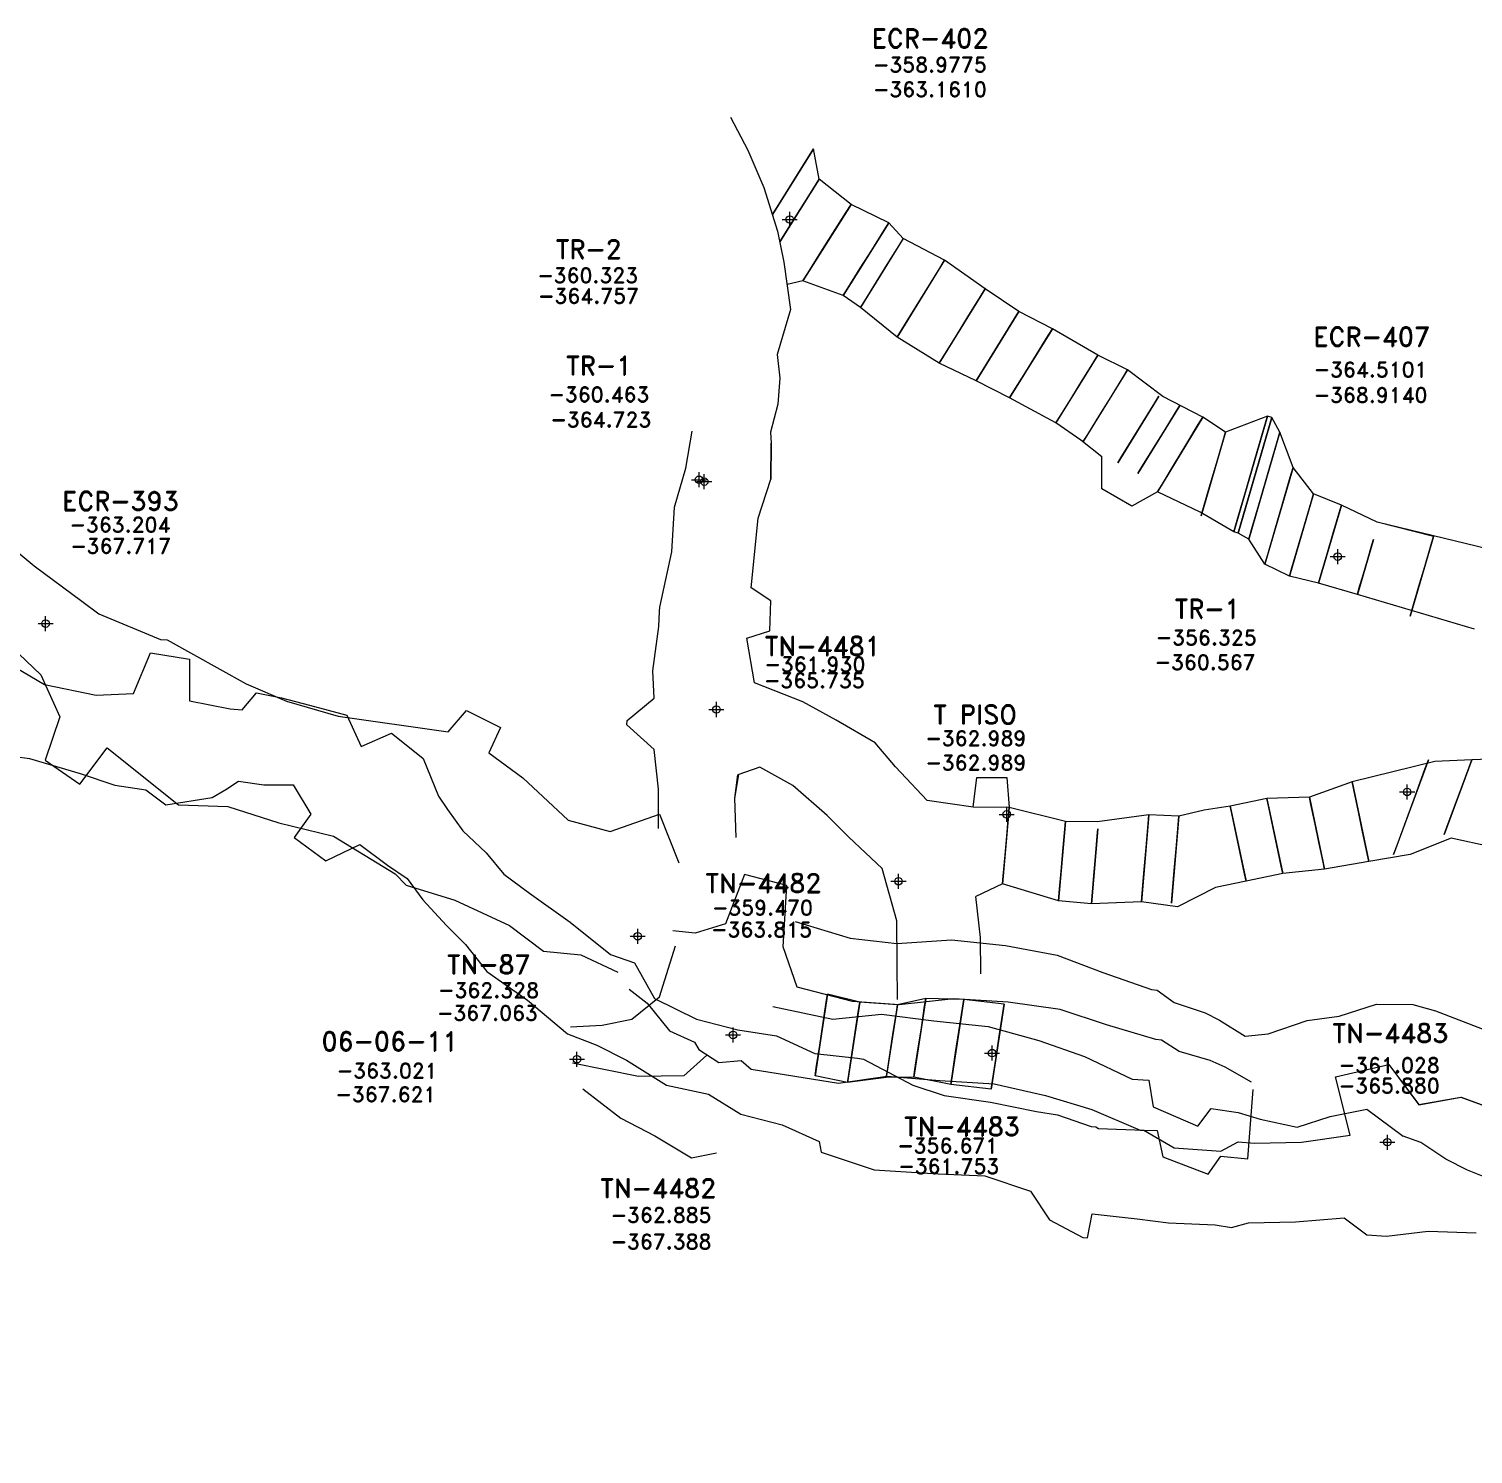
# Model space of a CAD drawing. Extents: x 0 to 99091, y -1812 to 13278.
# Drawn here: x 10083.8 to 10179.7, y 10039.2 to 10133.9 of the extents above; entities that cross this region are included whole.
import ezdxf
from ezdxf.enums import TextEntityAlignment as Align

# ---------------------------------------------------------------- set-up
doc = ezdxf.new("R2010")
doc.units = 0
doc.header["$MEASUREMENT"] = 0
doc.header["$PDMODE"] = 34
doc.header["$PDSIZE"] = 0.5
for name, color, linetype in [('ACC-4482-82-FIC', 5, 'Continuous'), ('ACC-4482-82-SCR', 5, 'Continuous'), ('ACC-4482-82-SEC', 5, 'Continuous'), ('F-440-8185-W-FI2', 130, 'Continuous'), ('F-440-8185-W-SCR', 1, 'Continuous'), ('F-460-8340-EW-SCR', 5, 'Continuous'), ('POLIGONAL', 7, 'Continuous'), ('R-380-8541-SE-FIC', 210, 'Continuous'), ('R-380-8541-SE-SCR', 1, 'Continuous'), ('R-380-8541-SE-SEC', 1, 'Continuous')]:
    doc.layers.add(name, color=color, linetype=linetype)
doc.styles.add('ROMAND', font='ROMAND.SHX')
doc.styles.add('ROMANS', font='ROMANS.SHX', dxfattribs={"width": 2.5})

# ---------------------------------------------------------------- blocks, each defined once
blk = doc.blocks.new('F2')
at = {"lineweight": 0}
blk.add_point((0, 0), dxfattribs=at)
at = {"lineweight": 0, "style": 'ROMAND'}
for tag, height, p in [('NOMBRE', 1.25, (0.201, 6.617)), ('CIELO', 1, (0.136, 4.616)), ('PISO', 1, (0.136, 3.247))]:
    blk.add_attdef(tag, text='', height=height, dxfattribs=at).set_placement(p, align=Align.CENTER)
at = {"lineweight": 0, "style": 'ROMANS', "flags": 1}
for tag, p in [('MINA', (-0.074, -3.255)), ('LOCALIZACION', (-0.074, -4.928)), ('ESTRUCTURA', (-0.074, -6.618)), ('NIVEL', (-0.074, -8.29)), ('OBRA', (-0.074, -10.121)), ('FECHA', (-0.074, -11.793)), ('ATRAS', (-0.074, -13.483)), ('TOPOGRAFO', (2.675, -15.297))]:
    blk.add_attdef(tag, text='', height=1.25, dxfattribs=at).set_placement(p, align=Align.CENTER)

msp = doc.modelspace()

# ---------------------------------------------------------------- linework, layer by layer
at = {"layer": 'ACC-4482-82-SCR', "color": 6, "linetype": 'Continuous', "lineweight": 0, "flags": 128}
for points, elevation in [([(10146.526, 10082.203), (10146.768, 10084.188), (10148.768, 10084.188), (10148.93, 10082.195)], -366.249), ([(10146.526, 10082.203), (10146.767, 10084.188), (10148.768, 10084.188), (10148.93, 10082.195)], -361.949)]:
    msp.add_lwpolyline(points, dxfattribs=dict(at, elevation=elevation))
at = {"layer": 'ACC-4482-82-SCR', "color": 6, "linetype": 'Continuous', "lineweight": 0}
for points in [[(10177.197, 10085.252, -355.466), (10177.197, 10085.252, -355.466), (10174.399, 10084.56, -356.399), (10171.698, 10083.888, -356.92), (10168.864, 10082.881, -357.265), (10166.04, 10082.796, -357.886), (10163.61, 10082.283, -358.473)], [(10177.197, 10085.252, -360.366), (10177.197, 10085.252, -360.366), (10174.399, 10084.56, -360.699), (10171.698, 10083.888, -361.12), (10168.864, 10082.881, -362.665), (10166.04, 10082.796, -361.986), (10163.61, 10082.283, -362.273)], [(10184.739, 10083.307, -359.666), (10183.602, 10083.379, -359.783), (10183.098, 10085.483, -359.923), (10179.648, 10085.367, -360.031), (10177.197, 10085.252, -360.366)], [(10184.739, 10083.307, -355.266), (10183.602, 10083.379, -355.183), (10183.098, 10085.483, -355.523), (10179.648, 10085.367, -355.431), (10177.197, 10085.252, -355.466)], [(10161.868, 10082.019, -360.932), (10160.199, 10081.622, -362.066), (10158.202, 10081.695, -362.095), (10154.767, 10081.238, -362.008), (10152.656, 10081.271, -361.75), (10148.93, 10082.195, -362.295), (10146.526, 10082.203, -361.949), (10143.48, 10082.649, -362.235)], [(10161.868, 10082.019, -365.032), (10160.199, 10081.622, -366.266), (10158.202, 10081.695, -366.495), (10154.767, 10081.238, -365.908), (10152.656, 10081.271, -366.25), (10148.93, 10082.195, -366.195), (10146.526, 10082.203, -366.249), (10143.48, 10082.649, -366.435)], [(10163.61, 10082.283, -358.473), (10161.868, 10082.019, -360.932)], [(10163.61, 10082.283, -362.273), (10161.868, 10082.019, -365.032)], [(10178.27, 10080.164, -355.466), (10178.27, 10080.164, -355.466), (10175.555, 10079.08, -356.399), (10172.813, 10078.604, -356.92), (10169.876, 10078.086, -357.265), (10167.093, 10077.806, -357.886), (10164.663, 10077.293, -358.473)], [(10178.27, 10080.164, -360.366), (10178.27, 10080.164, -360.366), (10175.555, 10079.08, -360.699), (10172.813, 10078.604, -361.12), (10169.876, 10078.086, -362.665), (10167.093, 10077.806, -361.986), (10164.663, 10077.293, -362.273)], [(10183.04, 10078.817, -359.666), (10183.04, 10078.817, -359.666), (10180.923, 10079.57, -359.923), (10178.27, 10080.164, -360.366), (10178.27, 10080.164, -360.366)], [(10183.04, 10078.817, -355.266), (10183.04, 10078.817, -355.266), (10180.923, 10079.57, -355.523), (10178.27, 10080.164, -355.466), (10178.27, 10080.164, -355.466)], [(10160.095, 10075.59, -361.379), (10157.702, 10075.916, -362.095), (10154.387, 10075.801, -362.008), (10152.199, 10075.991, -361.75), (10148.49, 10077.114, -362.295), (10146.705, 10076.283, -362.269)], [(10160.095, 10075.59, -365.179), (10157.702, 10075.916, -366.495), (10154.387, 10075.801, -365.908), (10152.199, 10075.991, -366.25), (10148.49, 10077.114, -366.195), (10146.705, 10076.283, -366.369)], [(10164.663, 10077.293, -358.473), (10162.63, 10076.875, -360.932), (10160.095, 10075.59, -361.379)], [(10164.663, 10077.293, -362.273), (10162.63, 10076.875, -365.032), (10160.095, 10075.59, -365.179)]]:
    msp.add_polyline3d(points, dxfattribs=at)
at = {"layer": 'ACC-4482-82-SEC', "linetype": 'Continuous', "lineweight": 0}
for points in [[(10176.77, 10085.36, -360.522), (10174.457, 10079.072, -360.522), (10174.457, 10079.072, -357.97), (10174.688, 10079.701, -356.677), (10175.324, 10081.43, -356.122), (10175.902, 10083.002, -356.122), (10176.539, 10084.731, -356.677), (10176.77, 10085.36, -357.97), (10176.77, 10085.36, -360.522)], [(10179.648, 10085.367, -360.031), (10177.818, 10080.393, -360.031), (10177.818, 10080.393, -357.363), (10178.001, 10080.89, -356.011), (10178.504, 10082.258, -355.431), (10178.961, 10083.501, -355.431), (10179.465, 10084.869, -356.011), (10179.648, 10085.367, -357.363), (10179.648, 10085.367, -360.031)], [(10171.698, 10083.888, -361.12), (10172.813, 10078.604, -361.12), (10172.813, 10078.604, -358.684), (10172.701, 10079.132, -357.449), (10172.395, 10080.585, -356.92), (10172.116, 10081.906, -356.92), (10171.809, 10083.359, -357.449), (10171.698, 10083.888, -358.684), (10171.698, 10083.888, -361.12)], [(10166.04, 10082.796, -361.986), (10167.093, 10077.806, -361.986), (10167.093, 10077.806, -359.608), (10166.987, 10078.305, -358.403), (10166.698, 10079.677, -357.886), (10166.435, 10080.925, -357.886), (10166.145, 10082.297, -358.403), (10166.04, 10082.796, -359.608), (10166.04, 10082.796, -361.986)], [(10168.864, 10082.881, -362.665), (10169.876, 10078.086, -362.665), (10169.876, 10078.086, -359.533), (10169.775, 10078.566, -357.945), (10169.497, 10079.884, -357.265), (10169.244, 10081.083, -357.265), (10168.966, 10082.401, -357.945), (10168.864, 10082.881, -359.533), (10168.864, 10082.881, -362.665)], [(10148.93, 10082.195, -366.195), (10148.49, 10077.114, -366.195), (10148.49, 10077.114, -363.933), (10148.534, 10077.623, -362.786), (10148.655, 10079.02, -362.295), (10148.765, 10080.29, -362.295), (10148.886, 10081.687, -362.786), (10148.93, 10082.195, -363.933), (10148.93, 10082.195, -366.195)], [(10163.61, 10082.283, -362.273), (10164.663, 10077.293, -362.273), (10164.663, 10077.293, -360.069), (10164.557, 10077.792, -358.952), (10164.268, 10079.164, -358.473), (10164.005, 10080.412, -358.473), (10163.715, 10081.784, -358.952), (10163.61, 10082.283, -360.069), (10163.61, 10082.283, -362.273)], [(10152.656, 10081.271, -366.25), (10152.199, 10075.991, -366.25), (10152.199, 10075.991, -363.64), (10152.245, 10076.519, -362.317), (10152.371, 10077.971, -361.75), (10152.485, 10079.291, -361.75), (10152.61, 10080.743, -362.317), (10152.656, 10081.271, -363.64), (10152.656, 10081.271, -366.25)], [(10158.202, 10081.695, -366.495), (10157.702, 10075.916, -366.495), (10157.702, 10075.916, -363.943), (10157.752, 10076.494, -362.65), (10157.889, 10078.083, -362.095), (10158.014, 10079.528, -362.095), (10158.152, 10081.117, -362.65), (10158.202, 10081.695, -363.943), (10158.202, 10081.695, -366.495)], [(10160.199, 10081.622, -366.266), (10159.699, 10075.844, -366.266), (10159.699, 10075.844, -363.83), (10159.749, 10076.422, -362.596), (10159.886, 10078.011, -362.066), (10160.011, 10079.455, -362.066), (10160.149, 10081.044, -362.596), (10160.199, 10081.622, -363.83), (10160.199, 10081.622, -366.266)], [(10154.817, 10080.783, -365.908), (10154.387, 10075.801, -365.908), (10154.387, 10075.801, -363.646), (10154.43, 10076.3, -362.499), (10154.548, 10077.67, -362.008), (10154.656, 10078.915, -362.008), (10154.774, 10080.285, -362.499), (10154.817, 10080.783, -363.646), (10154.817, 10080.783, -365.908)]]:
    msp.add_polyline3d(points, dxfattribs=at)
at = {"layer": 'F-440-8185-W-SCR', "color": 1, "linetype": 'Continuous', "lineweight": 0, "flags": 128}
for points, elevation in [([(10130.423, 10128.033), (10131.561, 10125.856), (10132.632, 10123.373), (10133.546, 10120.472), (10133.966, 10118.419), (10134.404, 10115.268), (10133.518, 10112.275), (10133.687, 10110.694), (10133.569, 10108.982), (10133.063, 10107.129), (10133.113, 10106.385), (10133.101, 10103.994)], -358.657), ([(10165.014, 10063.951), (10163.26, 10064.937), (10162.28, 10065.384), (10160.207, 10065.985), (10159.042, 10066.741), (10158.661, 10066.781), (10155.381, 10067.748), (10152.315, 10068.78), (10148.853, 10069.271), (10145.241, 10069.483), (10141.627, 10069.087), (10138.524, 10069.313), (10134.834, 10070.249), (10133.917, 10072.937), (10134.153, 10077.01), (10131.35, 10077.741), (10130.08, 10074.455), (10128.062, 10073.845), (10126.584, 10073.99)], -363.032), ([(10123.685, 10070.129), (10123.685, 10070.129), (10124.887, 10069.195), (10126.371, 10067.362), (10128.035, 10066.617), (10128.321, 10066.129), (10129.645, 10065.267), (10131.125, 10065.398), (10131.797, 10064.809), (10137.597, 10063.892), (10140.817, 10064.356), (10144.314, 10064.062), (10147.925, 10063.85), (10151.337, 10063.063), (10154.42, 10062.13), (10157.632, 10060.769), (10158.753, 10060.748), (10159.122, 10058.988), (10162.139, 10057.848), (10162.976, 10059.043), (10164.769, 10058.857), (10165.128, 10063.472)], -363.032)]:
    msp.add_lwpolyline(points, dxfattribs=dict(at, elevation=elevation))
msp.add_lwpolyline([(10128.854, 10065.744), (10127.32, 10064.371), (10124.306, 10064.318), (10119.917, 10065.216)], dxfattribs=at)
at = {"layer": 'F-440-8185-W-SCR', "color": 1, "linetype": 'Continuous', "lineweight": 0}
for points in [[(10125.255, 10091.277, -361.727), (10125.66, 10094.206, -361.959), (10125.69, 10095.199, -361.407), (10125.729, 10095.493, -361.361), (10126.516, 10099.178, -361.185), (10126.705, 10102.144, -360.53), (10127.449, 10104.738, -360.121), (10127.871, 10107.175, -360.242)], [(10125.255, 10091.277, -366.227), (10125.66, 10094.206, -366.459), (10125.69, 10095.199, -366.207), (10125.729, 10095.493, -366.161), (10126.516, 10099.178, -365.585), (10126.705, 10102.144, -365.13), (10127.449, 10104.738, -364.621), (10127.871, 10107.175, -364.342)], [(10072.859, 10106.485, -363.374), (10074.013, 10106.074, -363.262), (10076.943, 10103.526, -363.377), (10078.505, 10102.427, -363.535), (10078.679, 10102.33, -363.53), (10081.202, 10100.695, -363.763), (10084.18, 10098.235, -363.478), (10087.343, 10095.9, -363.691), (10088.468, 10095.044, -363.16), (10092.554, 10093.34, -363.461), (10093.001, 10093.32, -363.553), (10098.241, 10090.401, -363.218), (10100.92, 10089.252, -363.754), (10104.366, 10088.247, -363.375), (10111.671, 10087.206, -363.495), (10112.874, 10088.644, -362.088), (10115.134, 10087.498, -362.128)], [(10072.859, 10106.485, -367.574), (10074.013, 10106.074, -368.162), (10076.943, 10103.526, -368.277), (10078.505, 10102.427, -368.235), (10078.679, 10102.33, -368.23), (10081.202, 10100.695, -368.063), (10084.18, 10098.235, -367.978), (10087.343, 10095.9, -367.791), (10088.468, 10095.044, -367.86), (10092.554, 10093.34, -367.661), (10093.001, 10093.32, -367.753), (10098.241, 10090.401, -367.818), (10100.92, 10089.252, -367.854), (10104.366, 10088.247, -367.775), (10111.671, 10087.206, -367.595), (10112.874, 10088.644, -367.488), (10115.134, 10087.498, -367.476)], [(10132.008, 10090.482, -366.227), (10131.51, 10093.437, -366.459), (10133.037, 10093.929, -366.207), (10133.105, 10095.918, -366.161), (10131.785, 10096.782, -365.585), (10132.257, 10101.414, -365.13), (10133.101, 10103.994, -364.621), (10133.113, 10106.385, -358.657)], [(10132.008, 10090.482, -361.727), (10131.51, 10093.437, -361.959), (10133.037, 10093.929, -361.407), (10133.105, 10095.918, -361.361), (10131.785, 10096.782, -361.185), (10132.257, 10101.414, -360.53), (10133.101, 10103.994, -360.121), (10133.113, 10106.385, -358.657)], [(10072.02, 10100.007, -363.313), (10074.945, 10098.091, -363.377), (10074.37, 10095.915, -363.535), (10076.43, 10094.796, -363.53), (10077.649, 10096.377, -363.763), (10081.698, 10093.78, -363.478), (10084.617, 10091.008, -363.691), (10085.88, 10088.203, -363.16), (10084.903, 10085.341, -363.327)], [(10072.02, 10100.007, -367.513), (10074.945, 10098.091, -368.277), (10074.369, 10095.924, -368.235), (10076.428, 10094.799, -368.23), (10077.649, 10096.377, -368.063), (10081.698, 10093.78, -367.978), (10084.617, 10091.008, -367.791), (10085.885, 10088.205, -367.86), (10084.903, 10085.341, -367.762)], [(10125.632, 10080.808, -364.019), (10125.637, 10083.414, -363.371), (10125.344, 10086.054, -363.123), (10123.521, 10087.672, -362.989), (10123.556, 10087.969, -362.961), (10125.343, 10089.462, -362.199), (10125.255, 10091.277, -361.727)], [(10125.632, 10080.808, -366.419), (10125.637, 10083.414, -366.371), (10125.344, 10086.054, -366.223), (10123.521, 10087.672, -366.289), (10123.556, 10087.969, -366.261), (10125.343, 10089.462, -366.199), (10125.255, 10091.277, -366.227)], [(10143.48, 10082.649, -362.235), (10141.368, 10084.891, -362.013), (10140.033, 10086.497, -362.098), (10137.424, 10087.99, -362.275), (10135.23, 10089.206, -362.957), (10132.008, 10090.482, -361.727)], [(10143.48, 10082.649, -366.435), (10141.368, 10084.891, -366.413), (10140.033, 10086.497, -366.298), (10137.424, 10087.99, -366.575), (10135.23, 10089.206, -366.557), (10132.008, 10090.482, -366.227)], [(10115.134, 10087.498, -367.476), (10114.368, 10085.812, -367.465), (10116.625, 10084.164, -367.292), (10119.632, 10081.344, -367.102), (10122.418, 10080.593, -367.24), (10125.692, 10081.745, -367.188), (10126.979, 10078.51, -367.128)], [(10115.134, 10087.498, -362.128), (10114.368, 10085.812, -362.165), (10116.625, 10084.164, -362.492), (10119.632, 10081.344, -362.802), (10122.418, 10080.593, -362.44), (10125.692, 10081.745, -362.488), (10126.979, 10078.51, -362.228)], [(10084.903, 10085.341, -367.762), (10087.2, 10083.731, -367.661), (10089.01, 10086.157, -367.753), (10093.763, 10082.364, -367.818), (10097.026, 10082.263, -367.854), (10100.423, 10081.171, -367.775), (10104.054, 10080.293, -367.595), (10108.149, 10077.783, -367.488), (10108.876, 10077.034, -367.465), (10112.099, 10076.04, -367.292), (10115.738, 10074.356, -367.102), (10117.989, 10072.644, -367.24), (10120.484, 10072.398, -367.188), (10122.94, 10071.259, -367.128)], [(10084.903, 10085.341, -363.327), (10087.2, 10083.731, -363.461), (10089.01, 10086.157, -363.553), (10093.763, 10082.364, -363.218), (10097.026, 10082.263, -363.754), (10100.423, 10081.171, -363.375), (10104.054, 10080.293, -363.495), (10108.149, 10077.783, -362.088), (10108.876, 10077.034, -362.165), (10112.099, 10076.04, -362.492), (10115.738, 10074.356, -362.802), (10117.989, 10072.644, -362.44), (10120.484, 10072.398, -362.488), (10122.94, 10071.259, -362.228)], [(10140.493, 10078.15, -362.235), (10138.27, 10080.226, -362.013), (10136.825, 10081.665, -362.098), (10134.547, 10083.658, -362.275), (10132.354, 10084.874, -362.957), (10130.905, 10084.364, -362.943)], [(10140.493, 10078.15, -366.435), (10138.27, 10080.226, -366.413), (10136.825, 10081.665, -366.298), (10134.547, 10083.658, -366.575), (10132.354, 10084.874, -366.557), (10130.973, 10084.378, -366.543)], [(10130.797, 10080.2, -366.419), (10130.702, 10082.817, -366.371), (10130.973, 10084.378, -366.543), (10130.975, 10084.389, -366.542)], [(10130.797, 10080.2, -364.019), (10130.702, 10082.817, -363.371), (10130.905, 10084.364, -362.943)], [(10141.498, 10069.438, -362.243), (10141.486, 10071.841, -362.263), (10141.452, 10074.655, -362.269), (10140.493, 10078.15, -362.235)], [(10141.498, 10069.438, -366.643), (10141.486, 10071.841, -366.463), (10141.452, 10074.655, -366.369), (10140.493, 10078.15, -366.435)], [(10147.038, 10071.155, -366.643), (10147.026, 10073.557, -366.463), (10146.705, 10076.283, -366.369)], [(10147.038, 10071.155, -362.243), (10147.026, 10073.557, -362.263), (10146.705, 10076.283, -362.269)], [(10134.721, 10074.615, -360.997), (10134.721, 10074.615, -360.997), (10134.721, 10074.615, -360.997), (10134.721, 10074.615, -360.997), (10138.368, 10073.52, -360.585), (10141.457, 10073.159, -361.238), (10145.085, 10073.397, -360.911), (10148.684, 10073.028, -361.588), (10152.122, 10072.387, -361.861), (10155.14, 10071.223, -361.819), (10158.375, 10070.114, -361.887)], [(10134.721, 10074.615, -365.997), (10134.721, 10074.615, -365.997), (10134.721, 10074.615, -365.997), (10134.721, 10074.615, -365.997), (10138.368, 10073.52, -365.885), (10141.457, 10073.159, -365.938), (10145.085, 10073.397, -366.111), (10148.684, 10073.028, -366.288), (10152.122, 10072.387, -366.161), (10155.14, 10071.223, -366.119), (10158.375, 10070.114, -366.187)], [(10119.787, 10067.633, -363.021), (10121.902, 10067.747, -363.301), (10123.86, 10068.136, -363.087), (10125.702, 10069.623, -363.067), (10126.763, 10072.994, -363.269)], [(10119.787, 10067.633, -367.621), (10121.902, 10067.747, -367.501), (10123.86, 10068.136, -367.387), (10125.702, 10069.623, -367.367), (10126.763, 10072.994, -367.369)], [(10177.246, 10068.677, -362.606), (10180.345, 10067.493, -362.431), (10181.914, 10070.448, -362.534), (10184.773, 10070.174, -362.536), (10185.426, 10067.045, -362.265), (10188.387, 10064.996, -362.292), (10191.959, 10062.786, -362.724), (10192.19, 10062.516, -362.427), (10195.03, 10060.903, -362.651), (10198.023, 10058.355, -362.281), (10198.307, 10057.692, -362.086), (10199.881, 10055.711, -362.604), (10201.462, 10053.009, -362.225), (10205.228, 10050.912, -362.158), (10208.119, 10048.347, -363.635)], [(10177.246, 10068.677, -366.606), (10180.345, 10067.493, -366.631), (10181.914, 10070.448, -366.634), (10184.773, 10070.174, -366.636), (10185.426, 10067.045, -366.765), (10188.387, 10064.996, -366.792), (10191.959, 10062.786, -366.824), (10192.19, 10062.516, -366.827), (10195.03, 10060.903, -366.751), (10198.023, 10058.355, -366.781), (10198.307, 10057.692, -366.686), (10199.881, 10055.711, -366.804), (10201.462, 10053.009, -366.725), (10205.228, 10050.912, -366.758), (10208.119, 10048.347, -368.135)], [(10136.859, 10069.804, -367.337), (10136.028, 10064.367, -367.337), (10136.028, 10064.367, -364.843), (10136.111, 10064.911, -363.579), (10136.34, 10066.406, -363.037), (10136.547, 10067.765, -363.037), (10136.776, 10069.26, -363.579), (10136.859, 10069.804, -364.843), (10136.859, 10069.804, -367.337)], [(10148.588, 10069.123, -363.205), (10145.907, 10069.432, -362.789), (10143.39, 10069.513, -362.874), (10141.505, 10069.093, -362.864), (10139.004, 10069.274, -362.25), (10136.859, 10069.804, -363.037)], [(10148.588, 10069.123, -367.505), (10145.907, 10069.432, -367.589), (10143.39, 10069.513, -367.274), (10141.505, 10069.093, -367.364), (10139.004, 10069.274, -367.35), (10136.859, 10069.804, -367.337)], [(10143.39, 10069.513, -367.274), (10142.589, 10064.274, -367.274), (10142.589, 10064.274, -364.722), (10142.669, 10064.798, -363.429), (10142.889, 10066.239, -362.874), (10143.09, 10067.549, -362.874), (10143.31, 10068.989, -363.429), (10143.39, 10069.513, -364.722), (10143.39, 10069.513, -367.274)], [(10145.907, 10069.432, -367.589), (10145.045, 10063.797, -367.589), (10145.045, 10063.797, -364.805), (10145.131, 10064.361, -363.394), (10145.368, 10065.91, -362.789), (10145.584, 10067.319, -362.789), (10145.821, 10068.868, -363.394), (10145.907, 10069.432, -364.805), (10145.907, 10069.432, -367.589)], [(10158.375, 10070.114, -361.887), (10158.375, 10070.114, -361.887), (10158.375, 10070.114, -361.887), (10158.375, 10070.114, -361.887), (10158.754, 10070.058, -361.94), (10159.885, 10069.251, -362.131), (10161.93, 10068.561, -362.116), (10162.889, 10068.071, -362.309), (10164.599, 10067.01, -361.695), (10166.121, 10067.171, -361.384), (10168.711, 10068.038, -361.366), (10170.848, 10068.344, -361.85), (10173.329, 10069.12, -362.033), (10175.737, 10069.099, -362.615)], [(10158.375, 10070.114, -366.187), (10158.375, 10070.114, -366.187), (10158.375, 10070.114, -366.187), (10158.375, 10070.114, -366.187), (10158.754, 10070.058, -366.44), (10159.885, 10069.251, -366.431), (10161.93, 10068.561, -366.416), (10162.889, 10068.071, -366.509), (10164.599, 10067.01, -366.495), (10166.121, 10067.171, -366.484), (10168.711, 10068.038, -366.566), (10170.848, 10068.344, -366.55), (10173.329, 10069.12, -366.533), (10175.737, 10069.099, -366.415)], [(10133.229, 10068.975, -366.268), (10133.229, 10068.975, -366.268), (10137.205, 10068.144, -365.885), (10140.443, 10068.467, -365.938), (10143.923, 10068.021, -366.111), (10147.522, 10067.652, -366.288), (10150.896, 10066.718, -366.161), (10153.936, 10065.652, -366.119), (10157.086, 10064.152, -366.187)], [(10133.229, 10068.975, -360.868), (10133.229, 10068.975, -360.868), (10137.205, 10068.144, -360.585), (10140.443, 10068.467, -361.238), (10143.923, 10068.021, -360.911), (10147.522, 10067.652, -361.588), (10150.896, 10066.718, -361.861), (10153.936, 10065.652, -361.819), (10157.086, 10064.152, -361.887)], [(10139.004, 10069.274, -367.35), (10138.187, 10063.936, -367.35), (10138.187, 10063.936, -364.392), (10138.269, 10064.469, -362.892), (10138.493, 10065.937, -362.25), (10138.698, 10067.272, -362.25), (10138.922, 10068.74, -362.892), (10139.004, 10069.274, -364.392), (10139.004, 10069.274, -367.35)], [(10141.505, 10069.093, -367.364), (10140.764, 10064.25, -367.364), (10140.764, 10064.25, -364.754), (10140.838, 10064.734, -363.431), (10141.042, 10066.066, -362.864), (10141.227, 10067.277, -362.864), (10141.431, 10068.609, -363.431), (10141.505, 10069.093, -364.754), (10141.505, 10069.093, -367.364)], [(10148.588, 10069.123, -367.505), (10147.726, 10063.488, -367.505), (10147.726, 10063.488, -365.011), (10147.812, 10064.052, -363.746), (10148.049, 10065.601, -363.205), (10148.265, 10067.01, -363.205), (10148.502, 10068.559, -363.746), (10148.588, 10069.123, -365.011), (10148.588, 10069.123, -367.505)], [(10175.737, 10069.099, -366.415), (10177.246, 10068.677, -366.606)], [(10175.737, 10069.099, -362.615), (10177.246, 10068.677, -362.606)], [(10147.726, 10063.488, -363.205), (10145.045, 10063.797, -362.789), (10142.589, 10064.274, -362.874), (10140.764, 10064.25, -362.864), (10138.187, 10063.936, -362.25), (10136.028, 10064.367, -363.037)], [(10147.726, 10063.488, -367.505), (10145.045, 10063.797, -367.589), (10142.589, 10064.274, -367.274), (10140.764, 10064.25, -367.364), (10138.187, 10063.936, -367.35), (10136.028, 10064.367, -367.337)], [(10157.086, 10064.152, -361.887), (10157.086, 10064.152, -361.887), (10157.086, 10064.152, -361.887), (10157.086, 10064.152, -361.887), (10158.205, 10064.083, -361.94), (10158.496, 10062.308, -362.131), (10161.461, 10061.038, -362.116), (10162.349, 10062.196, -362.309), (10164.133, 10061.931, -361.695), (10165.599, 10061.495, -361.384), (10168.061, 10060.968, -361.366), (10170.234, 10061.672, -361.85), (10172.688, 10062.149, -362.033), (10175.094, 10060.367, -362.534)], [(10157.086, 10064.152, -366.187), (10157.086, 10064.152, -366.187), (10157.086, 10064.152, -366.187), (10157.086, 10064.152, -366.187), (10158.205, 10064.083, -366.44), (10158.496, 10062.308, -366.431), (10161.461, 10061.038, -366.416), (10162.349, 10062.196, -366.509), (10164.133, 10061.931, -366.495), (10165.599, 10061.495, -366.484), (10168.061, 10060.968, -366.566), (10170.234, 10061.672, -366.55), (10172.688, 10062.149, -366.533), (10175.094, 10060.367, -366.634)], [(10120.605, 10063.513, -363.021), (10123.129, 10061.568, -363.301), (10125.399, 10060.387, -363.087), (10127.826, 10058.932, -363.067), (10129.49, 10059.263, -363.269)], [(10120.605, 10063.513, -367.621), (10123.129, 10061.568, -367.501), (10125.399, 10060.387, -367.387), (10127.826, 10058.932, -367.367), (10129.49, 10059.263, -367.369)], [(10206.203, 10039.249, -362.291), (10204.515, 10040.502, -362.077), (10203.024, 10042.587, -362.06), (10201.254, 10044.256, -362.244), (10198.9, 10045.234, -362.527), (10196.631, 10046.878, -362.308), (10195.332, 10048.351, -362.695), (10194.066, 10046.875, -362.384), (10191.968, 10048.128, -362.178), (10192.2, 10049.249, -362.373), (10190.846, 10050.639, -362.46), (10189.302, 10053.723, -362.54), (10187.894, 10055.752, -362.424), (10185.008, 10055.4, -362.409), (10182.876, 10056.349, -362.393), (10180.688, 10057.576, -362.476), (10179.359, 10058.107, -362.567), (10177.919, 10058.833, -362.856), (10176.258, 10059.947, -362.642), (10175.094, 10060.367, -362.534), (10175.094, 10060.367, -362.534)], [(10206.203, 10039.249, -366.591), (10204.515, 10040.502, -366.677), (10203.024, 10042.587, -366.56), (10201.254, 10044.256, -366.544), (10198.9, 10045.234, -366.727), (10196.631, 10046.878, -366.808), (10195.332, 10048.351, -366.395), (10194.066, 10046.875, -366.484), (10191.968, 10048.128, -366.478), (10192.2, 10049.249, -366.573), (10190.846, 10050.639, -366.56), (10189.302, 10053.723, -366.54), (10187.894, 10055.752, -366.524), (10185.008, 10055.4, -366.609), (10182.876, 10056.349, -366.793), (10180.688, 10057.576, -366.776), (10179.359, 10058.107, -366.767), (10177.919, 10058.833, -366.756), (10176.258, 10059.947, -366.642), (10175.094, 10060.367, -366.634), (10175.094, 10060.367, -366.634)]]:
    msp.add_polyline3d(points, dxfattribs=at)
at = {"layer": 'F-460-8340-EW-SCR', "linetype": 'Continuous', "lineweight": 0}
for points in [[(10082.049, 10092.014, -374.701), (10084.862, 10090.351, -374.014), (10088.291, 10089.648, -373.803), (10090.762, 10089.753, -374.096), (10091.9, 10092.463, -374.39), (10094.491, 10092.049, -374.389), (10094.485, 10089.28, -374.484), (10097.19, 10088.741, -374.475), (10097.994, 10088.678, -374.773), (10098.941, 10089.811, -374.471), (10100.606, 10089.469, -374.465), (10102.447, 10088.99, -374.76)], [(10082.049, 10092.014, -378.801), (10084.862, 10090.351, -378.814), (10088.291, 10089.648, -378.803), (10090.762, 10089.753, -378.896), (10091.9, 10092.463, -378.89), (10094.491, 10092.049, -378.889), (10094.485, 10089.28, -378.884), (10097.19, 10088.741, -378.875), (10097.994, 10088.678, -378.873), (10098.941, 10089.811, -378.871), (10100.606, 10089.469, -378.865), (10102.447, 10088.99, -378.76)], [(10102.447, 10088.99, -374.76), (10102.447, 10088.99, -374.76), (10102.447, 10088.99, -374.76), (10102.447, 10088.99, -374.76), (10104.933, 10088.325, -374.246), (10105.886, 10086.252, -374.371), (10107.9, 10087.125, -374.185), (10108.222, 10086.887, -374.189), (10110.011, 10085.439, -374.618), (10111.027, 10082.945, -374.346)], [(10102.447, 10088.99, -378.76), (10102.447, 10088.99, -378.76), (10102.447, 10088.99, -378.76), (10102.447, 10088.99, -378.76), (10104.933, 10088.325, -378.946), (10105.886, 10086.252, -378.871), (10107.9, 10087.125, -378.885), (10108.222, 10086.887, -378.889), (10110.011, 10085.439, -378.918), (10111.027, 10082.945, -378.846)], [(10078.045, 10087.68, -374.701), (10080.977, 10085.84, -374.623), (10083.858, 10085.453, -374.014), (10087.226, 10084.456, -373.803), (10089.517, 10083.68, -374.096), (10091.3, 10083.416, -374.39), (10091.594, 10083.356, -374.389), (10092.923, 10082.368, -374.484), (10095.985, 10082.863, -374.475), (10096.909, 10083.388, -374.773), (10097.735, 10083.933, -374.471), (10099.421, 10083.69, -374.465), (10101.362, 10083.7, -374.76)], [(10078.045, 10087.68, -378.801), (10080.977, 10085.84, -378.823), (10083.858, 10085.453, -378.814), (10087.226, 10084.456, -378.803), (10089.517, 10083.68, -378.896), (10091.3, 10083.416, -378.89), (10091.594, 10083.356, -378.889), (10092.923, 10082.368, -378.884), (10095.985, 10082.863, -378.875), (10096.909, 10083.388, -378.873), (10097.735, 10083.933, -378.871), (10099.421, 10083.69, -378.865), (10101.362, 10083.7, -378.76)], [(10101.362, 10083.7, -374.76), (10101.362, 10083.7, -374.76), (10101.362, 10083.7, -374.76), (10101.362, 10083.7, -374.76), (10101.362, 10083.7, -374.76), (10102.555, 10081.75, -374.371), (10101.448, 10080.199, -374.185), (10103.544, 10078.645, -374.189), (10105.788, 10079.731, -374.618), (10107.637, 10078.363, -374.346)], [(10101.362, 10083.7, -378.76), (10101.362, 10083.7, -378.76), (10101.362, 10083.7, -378.76), (10101.362, 10083.7, -378.76), (10101.362, 10083.7, -378.76), (10102.555, 10081.75, -378.871), (10101.448, 10080.199, -378.885), (10103.544, 10078.645, -378.889), (10105.788, 10079.731, -378.918), (10107.637, 10078.363, -378.846)], [(10111.027, 10082.945, -374.346), (10111.612, 10082.058, -374.377), (10112.645, 10080.65, -373.296), (10114.189, 10079.192, -374.372)], [(10111.027, 10082.945, -378.846), (10111.612, 10082.058, -378.477), (10112.645, 10080.65, -378.796), (10114.189, 10079.192, -381.372)], [(10114.189, 10079.192, -374.372), (10115.36, 10077.758, -375.052), (10117.056, 10076.494, -374.806), (10119.757, 10074.569, -373.877), (10122.45, 10072.421, -374.641), (10122.45, 10072.421, -374.641)], [(10114.189, 10079.192, -381.372), (10115.36, 10077.758, -381.252), (10117.056, 10076.494, -381.006), (10119.757, 10074.569, -380.877), (10122.45, 10072.421, -380.641), (10122.45, 10072.421, -380.641)], [(10107.637, 10078.363, -374.346), (10108.953, 10077.473, -374.377), (10109.986, 10076.065, -373.296), (10111.56, 10074.361, -374.372)], [(10107.637, 10078.363, -378.846), (10108.953, 10077.473, -378.477), (10109.986, 10076.065, -378.796), (10111.56, 10074.361, -381.372)], [(10111.56, 10074.361, -374.372), (10112.827, 10073.103, -375.052), (10114.237, 10071.311, -374.806), (10116.938, 10069.386, -373.877), (10119.582, 10067.151, -374.641), (10119.582, 10067.151, -374.641)], [(10111.56, 10074.361, -381.372), (10112.827, 10073.103, -381.252), (10114.237, 10071.311, -381.006), (10116.938, 10069.386, -380.877), (10119.582, 10067.151, -380.641), (10119.582, 10067.151, -380.641)], [(10122.45, 10072.421, -374.641), (10124.035, 10071.872, -374.844), (10125.372, 10069.503, -373.987), (10128.15, 10068.126, -374.048), (10130.904, 10067.419, -374.704), (10133.469, 10067.018, -374.653), (10136.016, 10065.856, -374.808), (10138.845, 10065.554, -374.461), (10139.251, 10065.479, -374.469), (10142.533, 10063.761, -374.142)], [(10122.45, 10072.421, -380.641), (10124.035, 10071.872, -378.844), (10125.372, 10069.503, -378.987), (10128.15, 10068.126, -379.248), (10130.904, 10067.419, -379.204), (10133.469, 10067.018, -379.253), (10136.016, 10065.856, -379.208), (10138.845, 10065.554, -379.161), (10139.251, 10065.479, -379.169), (10142.533, 10063.761, -379.142)], [(10119.582, 10067.151, -374.641), (10121.544, 10066.413, -374.844), (10123.504, 10065.409, -373.987), (10126.157, 10063.759, -374.048), (10128.953, 10063.143, -374.704), (10131.103, 10061.832, -374.653), (10133.857, 10061.125, -374.808), (10136.313, 10060.004, -374.461), (10136.428, 10059.292, -374.469), (10139.959, 10058.121, -374.142)], [(10119.582, 10067.151, -380.641), (10121.544, 10066.413, -378.844), (10123.504, 10065.409, -378.987), (10126.157, 10063.759, -379.248), (10128.953, 10063.143, -379.204), (10131.103, 10061.832, -379.253), (10133.857, 10061.125, -379.208), (10136.313, 10060.004, -379.161), (10136.428, 10059.292, -379.169), (10139.959, 10058.121, -379.142)], [(10142.533, 10063.761, -379.142), (10144.601, 10063.057, -379.317), (10147.677, 10062.625, -379.141), (10150.739, 10061.993, -379.064), (10152.127, 10061.788, -379.075), (10154.375, 10061.017, -378.993), (10154.675, 10060.995, -378.995), (10154.867, 10060.88, -379.297), (10157.865, 10060.755, -379.02), (10159.884, 10059.6, -379.036), (10162.976, 10059.367, -378.96), (10164.125, 10059.982, -378.977), (10165.222, 10059.9, -378.968), (10168.336, 10059.966, -379.001), (10171.579, 10060.424, -379.125), (10170.605, 10064.31, -379.137), (10174.134, 10065.133, -379.142)], [(10142.533, 10063.761, -374.142), (10144.601, 10063.057, -374.117), (10147.677, 10062.625, -374.041), (10150.739, 10061.993, -374.264), (10152.127, 10061.788, -374.775), (10154.375, 10061.017, -375.093), (10154.675, 10060.995, -375.095), (10154.867, 10060.88, -375.397), (10157.865, 10060.755, -375.02), (10159.884, 10059.6, -374.936), (10162.976, 10059.367, -375.46), (10164.125, 10059.982, -374.777), (10165.222, 10059.9, -374.768), (10168.336, 10059.966, -374.801), (10171.579, 10060.424, -374.025), (10170.605, 10064.31, -374.037), (10174.134, 10065.133, -374.084)], [(10174.134, 10065.133, -379.142), (10176.127, 10062.456, -379.147), (10178.932, 10062.961, -379.148), (10182.997, 10061.479, -379.139)], [(10174.134, 10065.133, -374.084), (10176.127, 10062.457, -374.147), (10178.931, 10062.961, -374.148), (10182.997, 10061.479, -374.139)], [(10139.959, 10058.121, -379.142), (10144.211, 10057.871, -379.317), (10147.31, 10057.738, -379.141), (10150.341, 10056.708, -379.064), (10151.602, 10054.808, -379.075), (10153.82, 10053.638, -378.993), (10154.119, 10053.616, -378.995), (10154.439, 10055.196, -379.297), (10157.423, 10054.871, -379.02), (10159.509, 10054.614, -379.036), (10162.608, 10054.481, -378.96), (10163.697, 10054.299, -378.977), (10164.824, 10054.615, -378.968), (10167.938, 10054.681, -379.001), (10171.166, 10054.94, -379.125), (10172.686, 10053.822, -379.137), (10173.983, 10053.725, -379.147), (10176.743, 10054.059, -379.148), (10179.932, 10053.954, -379.121)], [(10139.959, 10058.121, -374.142), (10144.211, 10057.871, -374.117), (10147.31, 10057.738, -374.041), (10150.341, 10056.708, -374.264), (10151.602, 10054.808, -374.775), (10153.82, 10053.638, -375.093), (10154.119, 10053.616, -375.095), (10154.439, 10055.196, -375.397), (10157.423, 10054.871, -375.02), (10159.509, 10054.614, -374.936), (10162.608, 10054.481, -375.46), (10163.697, 10054.299, -374.777), (10164.824, 10054.615, -374.768), (10167.938, 10054.681, -374.801), (10171.166, 10054.94, -374.025), (10172.686, 10053.822, -374.037), (10173.983, 10053.725, -374.147), (10176.743, 10054.059, -374.148), (10179.932, 10053.954, -374.421)]]:
    msp.add_polyline3d(points, dxfattribs=at)
at = {"layer": 'R-380-8541-SE-SCR', "color": 1, "linetype": 'Continuous', "lineweight": 0, "flags": 128}
msp.add_lwpolyline([(10158.782, 10103.15), (10157.059, 10102.213), (10155.08, 10103.355), (10155.08, 10105.506)], dxfattribs=at)
at = {"layer": 'R-380-8541-SE-SCR', "color": 1, "linetype": 'Continuous', "lineweight": 0}
for points in [[(10141.892, 10119.985, -359.035), (10140.93, 10121.021, -359.568), (10138.42, 10122.245, -359.11), (10136.313, 10123.925, -358.765), (10135.936, 10125.934, -358.586)], [(10141.892, 10119.985, -363.935), (10140.93, 10121.021, -363.968), (10138.42, 10122.245, -363.61), (10136.313, 10123.925, -363.265), (10135.936, 10125.934, -363.086)], [(10156.79, 10111.256, -365.879), (10154.817, 10112.239, -365.933), (10151.793, 10113.989, -365.502), (10149.566, 10115.129, -364.936), (10147.326, 10116.63, -364.658), (10144.629, 10118.53, -364.44), (10141.892, 10119.985, -363.935)], [(10156.79, 10111.256, -361.279), (10154.817, 10112.239, -361.433), (10151.793, 10113.989, -361.002), (10149.566, 10115.129, -360.736), (10147.326, 10116.63, -360.458), (10144.629, 10118.53, -360.14), (10141.892, 10119.985, -359.035)], [(10139.055, 10115.39, -359.035), (10137.895, 10116.196, -359.568), (10135.225, 10117.166, -359.11), (10134.174, 10116.922, -359.012)], [(10139.055, 10115.39, -363.935), (10137.895, 10116.196, -363.968), (10135.225, 10117.166, -363.61), (10134.174, 10116.922, -363.512)], [(10153.687, 10106.578, -361.316), (10152.033, 10107.73, -361.433), (10148.956, 10109.394, -361.002), (10146.729, 10110.535, -360.736), (10144.279, 10111.695, -360.458), (10141.477, 10113.425, -360.14), (10139.055, 10115.39, -359.035)], [(10153.687, 10106.578, -366.316), (10152.033, 10107.73, -365.933), (10148.956, 10109.394, -365.502), (10146.729, 10110.535, -364.936), (10144.279, 10111.695, -364.658), (10141.477, 10113.425, -364.44), (10139.055, 10115.39, -363.935)], [(10163.291, 10107.124, -363.268), (10161.78, 10108.115, -363.025), (10159.137, 10109.478, -361.985), (10156.79, 10111.256, -361.279)], [(10163.291, 10107.124, -367.868), (10161.78, 10108.115, -367.325), (10159.137, 10109.478, -366.785), (10156.79, 10111.256, -365.879)], [(10181.499, 10099.163, -365.76), (10173.367, 10101.138, -364.484), (10170.985, 10102.279, -364.075), (10169.134, 10103.027, -364.446), (10167.78, 10104.775, -364.04), (10166.909, 10107.112, -363.868), (10166.369, 10108.102, -363.477), (10166.083, 10108.185, -363.443), (10163.291, 10107.124, -363.268)], [(10177.101, 10100.186, -369.319), (10173.367, 10101.138, -369.084), (10170.985, 10102.279, -368.875), (10169.134, 10103.027, -368.446), (10167.78, 10104.775, -368.54), (10166.909, 10107.112, -368.268), (10166.369, 10108.102, -368.377), (10166.083, 10108.185, -368.343), (10163.291, 10107.124, -367.868)], [(10155.08, 10105.477, -366.577), (10153.687, 10106.578, -366.316)], [(10155.08, 10105.477, -361.688), (10153.687, 10106.578, -361.316)], [(10161.725, 10101.748, -363.032), (10161.605, 10101.797, -362.987), (10158.782, 10103.15, -363.025)], [(10161.725, 10101.748, -367.996), (10161.605, 10101.797, -367.987), (10158.782, 10103.15, -367.325)], [(10179.824, 10094.029, -365.76), (10172.051, 10096.345, -364.484), (10169.475, 10097.095, -364.075), (10167.54, 10097.554, -364.446), (10165.907, 10098.342, -364.04), (10164.84, 10100.007, -363.868), (10164.133, 10100.421, -363.477), (10163.846, 10100.504, -363.443), (10161.605, 10101.797, -362.987)], [(10179.824, 10094.029, -370.56), (10172.051, 10096.345, -369.084), (10169.475, 10097.095, -368.875), (10167.54, 10097.554, -368.446), (10165.907, 10098.342, -368.54), (10164.84, 10100.007, -368.268), (10164.133, 10100.421, -368.377), (10163.846, 10100.504, -368.343), (10161.605, 10101.797, -367.987)]]:
    msp.add_polyline3d(points, dxfattribs=at)
at = {"layer": 'R-380-8541-SE-SEC', "color": 1, "linetype": 'Continuous', "lineweight": 0}
for points in [[(10135.936, 10125.934, -363.086), (10133.197, 10121.579, -363.086)], [(10133.197, 10121.579, -358.586), (10133.839, 10122.601, -358.586), (10135.377, 10125.045, -359.153), (10135.936, 10125.934, -360.476), (10135.936, 10125.934, -363.086)], [(10136.313, 10123.925, -363.265), (10133.692, 10119.758, -363.265)], [(10133.692, 10119.758, -358.765), (10134.516, 10121.068, -358.765), (10135.833, 10123.163, -359.332), (10136.313, 10123.925, -360.655), (10136.313, 10123.925, -363.265)], [(10138.42, 10122.245, -363.61), (10135.225, 10117.166, -363.61), (10135.225, 10117.166, -361), (10135.545, 10117.674, -359.677), (10136.423, 10119.071, -359.11), (10137.222, 10120.341, -359.11), (10138.1, 10121.737, -359.677), (10138.42, 10122.245, -361), (10138.42, 10122.245, -363.61)], [(10140.93, 10121.021, -363.968), (10137.895, 10116.196, -363.968), (10137.895, 10116.196, -361.416), (10138.199, 10116.678, -360.122), (10139.033, 10118.005, -359.568), (10139.792, 10119.211, -359.568), (10140.627, 10120.538, -360.122), (10140.93, 10121.021, -361.416), (10140.93, 10121.021, -363.968)], [(10141.892, 10119.985, -363.935), (10139.055, 10115.39, -363.935), (10139.055, 10115.39, -361.093), (10139.339, 10115.849, -359.652), (10140.119, 10117.113, -359.035), (10140.828, 10118.262, -359.035), (10141.608, 10119.525, -359.652), (10141.892, 10119.985, -361.093), (10141.892, 10119.985, -363.935)], [(10144.629, 10118.53, -364.44), (10141.477, 10113.425, -364.44), (10141.477, 10113.425, -361.946), (10141.792, 10113.935, -360.681), (10142.659, 10115.339, -360.14), (10143.447, 10116.615, -360.14), (10144.314, 10118.019, -360.681), (10144.629, 10118.53, -361.946), (10144.629, 10118.53, -364.44)], [(10147.326, 10116.63, -364.658), (10144.279, 10111.695, -364.658), (10144.279, 10111.695, -362.222), (10144.584, 10112.188, -360.987), (10145.421, 10113.545, -360.458), (10146.183, 10114.779, -360.458), (10147.021, 10116.136, -360.987), (10147.326, 10116.63, -362.222), (10147.326, 10116.63, -364.658)], [(10149.566, 10115.129, -364.936), (10146.729, 10110.535, -364.936), (10146.729, 10110.535, -362.5), (10147.012, 10110.994, -361.266), (10147.793, 10112.258, -360.736), (10148.502, 10113.406, -360.736), (10149.282, 10114.67, -361.266), (10149.566, 10115.129, -362.5), (10149.566, 10115.129, -364.936)], [(10151.793, 10113.989, -365.502), (10148.956, 10109.394, -365.502), (10148.956, 10109.394, -362.892), (10149.24, 10109.854, -361.569), (10150.02, 10111.117, -361.002), (10150.729, 10112.266, -361.002), (10151.51, 10113.53, -361.569), (10151.793, 10113.989, -362.892), (10151.793, 10113.989, -365.502)], [(10154.817, 10112.239, -365.933), (10152.033, 10107.73, -365.933), (10152.033, 10107.73, -363.323), (10152.311, 10108.181, -362), (10153.077, 10109.421, -361.433), (10153.773, 10110.548, -361.433), (10154.539, 10111.788, -362), (10154.817, 10112.239, -363.323), (10154.817, 10112.239, -365.933)], [(10156.79, 10111.256, -365.879), (10153.848, 10106.491, -365.879), (10153.848, 10106.491, -363.211), (10154.143, 10106.968, -361.858), (10154.952, 10108.278, -361.279), (10155.687, 10109.469, -361.279), (10156.496, 10110.78, -361.858), (10156.79, 10111.256, -363.211), (10156.79, 10111.256, -365.879)], [(10158.873, 10109.501, -366.557), (10156.141, 10105.076, -366.557), (10156.141, 10105.076, -364.005), (10156.414, 10105.518, -362.711), (10157.165, 10106.735, -362.157), (10157.848, 10107.841, -362.157), (10158.599, 10109.058, -362.711), (10158.873, 10109.501, -364.005), (10158.873, 10109.501, -366.557)], [(10160.251, 10108.885, -366.956), (10157.467, 10104.375, -366.956), (10157.467, 10104.375, -364.172), (10157.745, 10104.826, -362.761), (10158.511, 10106.066, -362.156), (10159.207, 10107.193, -362.156), (10159.973, 10108.434, -362.761), (10160.251, 10108.885, -364.172), (10160.251, 10108.885, -366.956)], [(10161.78, 10108.115, -367.325), (10158.782, 10103.15, -367.325), (10158.782, 10103.15, -364.831), (10159.082, 10103.647, -363.567), (10159.906, 10105.012, -363.025), (10160.656, 10106.254, -363.025), (10161.48, 10107.619, -363.567), (10161.78, 10108.115, -364.831), (10161.78, 10108.115, -367.325)], [(10166.083, 10108.185, -368.343), (10163.846, 10100.504, -368.343), (10163.846, 10100.504, -365.501), (10164.07, 10101.273, -364.06), (10164.685, 10103.385, -363.443), (10165.244, 10105.305, -363.443), (10165.859, 10107.417, -364.06), (10166.083, 10108.185, -365.501), (10166.083, 10108.185, -368.343)], [(10166.369, 10108.102, -368.377), (10164.133, 10100.421, -368.377), (10164.133, 10100.421, -365.535), (10164.356, 10101.189, -364.094), (10164.971, 10103.301, -363.477), (10165.531, 10105.222, -363.477), (10166.146, 10107.334, -364.094), (10166.369, 10108.102, -365.535), (10166.369, 10108.102, -368.377)], [(10163.291, 10107.124, -367.868), (10161.669, 10101.555, -367.868), (10161.669, 10101.555, -365.2), (10161.831, 10102.112, -363.847), (10162.277, 10103.643, -363.268), (10162.683, 10105.036, -363.268), (10163.129, 10106.567, -363.847), (10163.291, 10107.124, -365.2), (10163.291, 10107.124, -367.868)], [(10166.909, 10107.112, -368.268), (10164.84, 10100.007, -368.268), (10164.84, 10100.007, -365.716), (10165.047, 10100.717, -364.423), (10165.616, 10102.671, -363.868), (10166.133, 10104.447, -363.868), (10166.702, 10106.401, -364.423), (10166.909, 10107.112, -365.716), (10166.909, 10107.112, -368.268)], [(10167.78, 10104.775, -368.54), (10165.907, 10098.342, -368.54), (10165.907, 10098.342, -365.93), (10166.094, 10098.985, -364.607), (10166.609, 10100.754, -364.04), (10167.078, 10102.363, -364.04), (10167.593, 10104.132, -364.607), (10167.78, 10104.775, -365.93), (10167.78, 10104.775, -368.54)], [(10169.134, 10103.027, -368.446), (10167.54, 10097.554, -368.446), (10167.54, 10097.554, -366.126), (10167.699, 10098.101, -364.95), (10168.137, 10099.606, -364.446), (10168.536, 10100.974, -364.446), (10168.974, 10102.479, -364.95), (10169.134, 10103.027, -366.126), (10169.134, 10103.027, -368.446)], [(10170.985, 10102.279, -368.875), (10169.475, 10097.095, -368.875), (10169.475, 10097.095, -366.091), (10169.626, 10097.613, -364.68), (10170.042, 10099.039, -364.075), (10170.419, 10100.335, -364.075), (10170.834, 10101.761, -364.68), (10170.985, 10102.279, -366.091), (10170.985, 10102.279, -368.875)], [(10177.101, 10100.186, -369.319), (10175.563, 10094.905, -369.319), (10175.563, 10094.905, -366.535), (10175.717, 10095.433, -365.124), (10176.14, 10096.885, -364.519), (10176.524, 10098.205, -364.519), (10176.947, 10099.658, -365.124), (10177.101, 10100.186, -366.535), (10177.101, 10100.186, -369.319)], [(10173.113, 10099.993, -369.084), (10172.051, 10096.345, -369.084), (10172.051, 10096.345, -366.416), (10172.157, 10096.709, -365.064), (10172.449, 10097.713, -364.484), (10172.715, 10098.625, -364.484), (10173.007, 10099.628, -365.064), (10173.113, 10099.993, -366.416), (10173.113, 10099.993, -369.084)]]:
    msp.add_polyline3d(points, dxfattribs=at)

# ---------------------------------------------------------------- block references
at = {"layer": 'ACC-4482-82-FIC', "color": 4, "linetype": 'Continuous', "lineweight": 0}
ref = msp.add_blockref('F2', (10175.356, 10083.228, -356.325), dxfattribs=at)
ref.add_attrib('NOMBRE', 'TR-1', dxfattribs={"layer": '0', "lineweight": 0, "height": 1.25, "style": 'ROMAND'}).set_placement((10162.094, 10094.768, -356.325), align=Align.CENTER)
ref.add_attrib('CIELO', '-356.325', dxfattribs={"layer": '0', "lineweight": 0, "height": 1, "style": 'ROMAND'}).set_placement((10162.02, 10092.978, -356.325), align=Align.CENTER)
ref.add_attrib('PISO', '-360.567', dxfattribs={"layer": '0', "lineweight": 0, "height": 1, "style": 'ROMAND'}).set_placement((10161.945, 10091.338, -356.325), align=Align.CENTER)
ref = msp.add_blockref('F2', (10129.482, 10088.7, -361.93), dxfattribs=at)
ref.add_attrib('NOMBRE', 'TN-4481', dxfattribs={"layer": '0', "lineweight": 0, "height": 1.25, "style": 'ROMAND'}).set_placement((10136.545, 10092.288, -361.93), align=Align.CENTER)
ref.add_attrib('CIELO', '-361.930', dxfattribs={"layer": '0', "lineweight": 0, "height": 1, "style": 'ROMAND'}).set_placement((10136.029, 10091.192, -361.93), align=Align.CENTER)
ref.add_attrib('PISO', '-365.735', dxfattribs={"layer": '0', "lineweight": 0, "height": 1, "style": 'ROMAND'}).set_placement((10135.996, 10090.128, -361.93), align=Align.CENTER)
ref = msp.add_blockref('F2', (10148.765, 10081.736, -362.989), dxfattribs=at)
ref.add_attrib('NOMBRE', 'T PISO', dxfattribs={"layer": '0', "lineweight": 0, "height": 1.25, "style": 'ROMAND'}).set_placement((10146.66, 10087.738, -362.989), align=Align.CENTER)
ref.add_attrib('CIELO', '-362.989', dxfattribs={"layer": '0', "lineweight": 0, "height": 1, "style": 'ROMAND'}).set_placement((10146.718, 10086.288, -362.989), align=Align.CENTER)
ref.add_attrib('PISO', '-362.989', dxfattribs={"layer": '0', "lineweight": 0, "height": 1, "style": 'ROMAND'}).set_placement((10146.718, 10084.664, -362.989), align=Align.CENTER)
ref = msp.add_blockref('F2', (10141.574, 10077.296, -359.47), dxfattribs=at)
ref.add_attrib('NOMBRE', 'TN-4482', dxfattribs={"layer": '0', "lineweight": 0, "height": 1.25, "style": 'ROMAND'}).set_placement((10132.605, 10076.544, -359.47), align=Align.CENTER)
ref.add_attrib('CIELO', '-359.470', dxfattribs={"layer": '0', "lineweight": 0, "height": 1, "style": 'ROMAND'}).set_placement((10132.547, 10075.035, -359.47), align=Align.CENTER)
ref.add_attrib('PISO', '-363.815', dxfattribs={"layer": '0', "lineweight": 0, "height": 1, "style": 'ROMAND'}).set_placement((10132.489, 10073.585, -359.47), align=Align.CENTER)
ref = msp.add_blockref('F2', (10147.792, 10065.885, -356.671), dxfattribs=at)
ref.add_attrib('NOMBRE', 'TN-4483', dxfattribs={"layer": '0', "lineweight": 0, "height": 1.25, "style": 'ROMAND'}).set_placement((10145.786, 10060.387, -356.671), align=Align.CENTER)
ref.add_attrib('CIELO', '-356.671', dxfattribs={"layer": '0', "lineweight": 0, "height": 1, "style": 'ROMAND'}).set_placement((10144.85, 10059.236, -356.671), align=Align.CENTER)
ref.add_attrib('PISO', '-361.753', dxfattribs={"layer": '0', "lineweight": 0, "height": 1, "style": 'ROMAND'}).set_placement((10144.922, 10057.87, -356.671), align=Align.CENTER)
at = {"layer": 'F-440-8185-W-FI2', "color": 2, "linetype": 'Continuous', "lineweight": 0}
ref = msp.add_blockref('F2', (10120.216, 10065.475, -363.021), dxfattribs=at)
ref.add_attrib('NOMBRE', '06-06-11', dxfattribs={"layer": '0', "lineweight": 0, "height": 1.25, "style": 'ROMAND'}).set_placement((10107.803, 10066.039, -363.021), align=Align.CENTER)
ref.add_attrib('CIELO', '-363.021', dxfattribs={"layer": '0', "lineweight": 0, "height": 1, "style": 'ROMAND'}).set_placement((10107.629, 10064.206, -363.021), align=Align.CENTER)
ref.add_attrib('PISO', '-367.621', dxfattribs={"layer": '0', "lineweight": 0, "height": 1, "style": 'ROMAND'}).set_placement((10107.541, 10062.635, -363.021), align=Align.CENTER)
at = {"layer": 'POLIGONAL', "color": 4, "linetype": 'Continuous', "lineweight": 0}
ref = msp.add_blockref('F2', (10084.933, 10094.405, -363.204), dxfattribs=at)
ref.add_attrib('NOMBRE', 'ECR-393', dxfattribs={"layer": '0', "lineweight": 0, "height": 1.25, "style": 'ROMAND'}).set_placement((10089.901, 10101.922, -363.204), align=Align.CENTER)
ref.add_attrib('CIELO', '-363.204', dxfattribs={"layer": '0', "lineweight": 0, "height": 1, "style": 'ROMAND'}).set_placement((10089.878, 10100.466, -363.204), align=Align.CENTER)
ref.add_attrib('PISO', '-367.717', dxfattribs={"layer": '0', "lineweight": 0, "height": 1, "style": 'ROMAND'}).set_placement((10089.925, 10099.058, -363.204), align=Align.CENTER)
ref = msp.add_blockref('F2', (10124.259, 10073.644, -362.328), dxfattribs=at)
ref.add_attrib('NOMBRE', 'TN-87', dxfattribs={"layer": '0', "lineweight": 0, "height": 1.25, "style": 'ROMAND'}).set_placement((10114.358, 10071.143, -362.328), align=Align.CENTER)
ref.add_attrib('CIELO', '-362.328', dxfattribs={"layer": '0', "lineweight": 0, "height": 1, "style": 'ROMAND'}).set_placement((10114.358, 10069.556, -362.328), align=Align.CENTER)
ref.add_attrib('PISO', '-367.063', dxfattribs={"layer": '0', "lineweight": 0, "height": 1, "style": 'ROMAND'}).set_placement((10114.282, 10068.044, -362.328), align=Align.CENTER)
ref = msp.add_blockref('F2', (10130.59, 10067.085, -362.885), dxfattribs=at)
ref.add_attrib('NOMBRE', 'TN-4482', dxfattribs={"layer": '0', "lineweight": 0, "height": 1.25, "style": 'ROMAND'}).set_placement((10125.617, 10056.282, -362.885), align=Align.CENTER)
ref.add_attrib('CIELO', '-362.885', dxfattribs={"layer": '0', "lineweight": 0, "height": 1, "style": 'ROMAND'}).set_placement((10125.812, 10054.621, -362.885), align=Align.CENTER)
ref.add_attrib('PISO', '-367.388', dxfattribs={"layer": '0', "lineweight": 0, "height": 1, "style": 'ROMAND'}).set_placement((10125.812, 10052.862, -362.885), align=Align.CENTER)
msp.add_blockref('F2', (10174.041, 10059.964, -361.028), dxfattribs=at).add_auto_attribs({'NOMBRE': 'TN-4483', 'CIELO': '-361.028', 'PISO': '-365.880'})
at = {"layer": 'R-380-8541-SE-FIC', "color": 2, "linetype": 'Continuous', "lineweight": 0}
ref = msp.add_blockref('F2', (10134.346, 10121.243, -358.978), dxfattribs=at)
ref.add_attrib('NOMBRE', 'ECR-402', dxfattribs={"layer": '0', "lineweight": 0, "height": 1.25, "style": 'ROMAND'}).set_placement((10143.667, 10132.651, -358.978), align=Align.CENTER)
ref.add_attrib('CIELO', '-358.9775', dxfattribs={"layer": '0', "lineweight": 0, "height": 1, "style": 'ROMAND'}).set_placement((10143.667, 10131.016, -358.978), align=Align.CENTER)
ref.add_attrib('PISO', '-363.1610', dxfattribs={"layer": '0', "lineweight": 0, "height": 1, "style": 'ROMAND'}).set_placement((10143.667, 10129.381, -358.978), align=Align.CENTER)
ref = msp.add_blockref('F2', (10128.678, 10103.831, -360.323), dxfattribs=at)
ref.add_attrib('NOMBRE', 'TR-2', dxfattribs={"layer": '0', "lineweight": 0, "height": 1.25, "style": 'ROMAND'}).set_placement((10120.995, 10118.642, -360.323), align=Align.CENTER)
ref.add_attrib('CIELO', '-360.323', dxfattribs={"layer": '0', "lineweight": 0, "height": 1, "style": 'ROMAND'}).set_placement((10120.945, 10117.028, -360.323), align=Align.CENTER)
ref.add_attrib('PISO', '-364.757', dxfattribs={"layer": '0', "lineweight": 0, "height": 1, "style": 'ROMAND'}).set_placement((10120.995, 10115.665, -360.323), align=Align.CENTER)
ref = msp.add_blockref('F2', (10170.745, 10098.854, -364.51), dxfattribs=at)
ref.add_attrib('NOMBRE', 'ECR-407', dxfattribs={"layer": '0', "lineweight": 0, "height": 1.25, "style": 'ROMAND'}).set_placement((10172.997, 10112.836, -364.51), align=Align.CENTER)
ref.add_attrib('CIELO', '-364.5101', dxfattribs={"layer": '0', "lineweight": 0, "height": 1, "style": 'ROMAND'}).set_placement((10172.936, 10110.777, -364.51), align=Align.CENTER)
ref.add_attrib('PISO', '-368.9140', dxfattribs={"layer": '0', "lineweight": 0, "height": 1, "style": 'ROMAND'}).set_placement((10172.936, 10109.081, -364.51), align=Align.CENTER)
ref = msp.add_blockref('F2', (10128.329, 10103.957, -360.463), dxfattribs=at)
ref.add_attrib('NOMBRE', 'TR-1', dxfattribs={"layer": '0', "lineweight": 0, "height": 1.25, "style": 'ROMAND'}).set_placement((10121.689, 10110.915, -360.463), align=Align.CENTER)
ref.add_attrib('CIELO', '-360.463', dxfattribs={"layer": '0', "lineweight": 0, "height": 1, "style": 'ROMAND'}).set_placement((10121.689, 10109.12, -360.463), align=Align.CENTER)
ref.add_attrib('PISO', '-364.723', dxfattribs={"layer": '0', "lineweight": 0, "height": 1, "style": 'ROMAND'}).set_placement((10121.817, 10107.453, -360.463), align=Align.CENTER)

doc.saveas('drawing.dxf')
